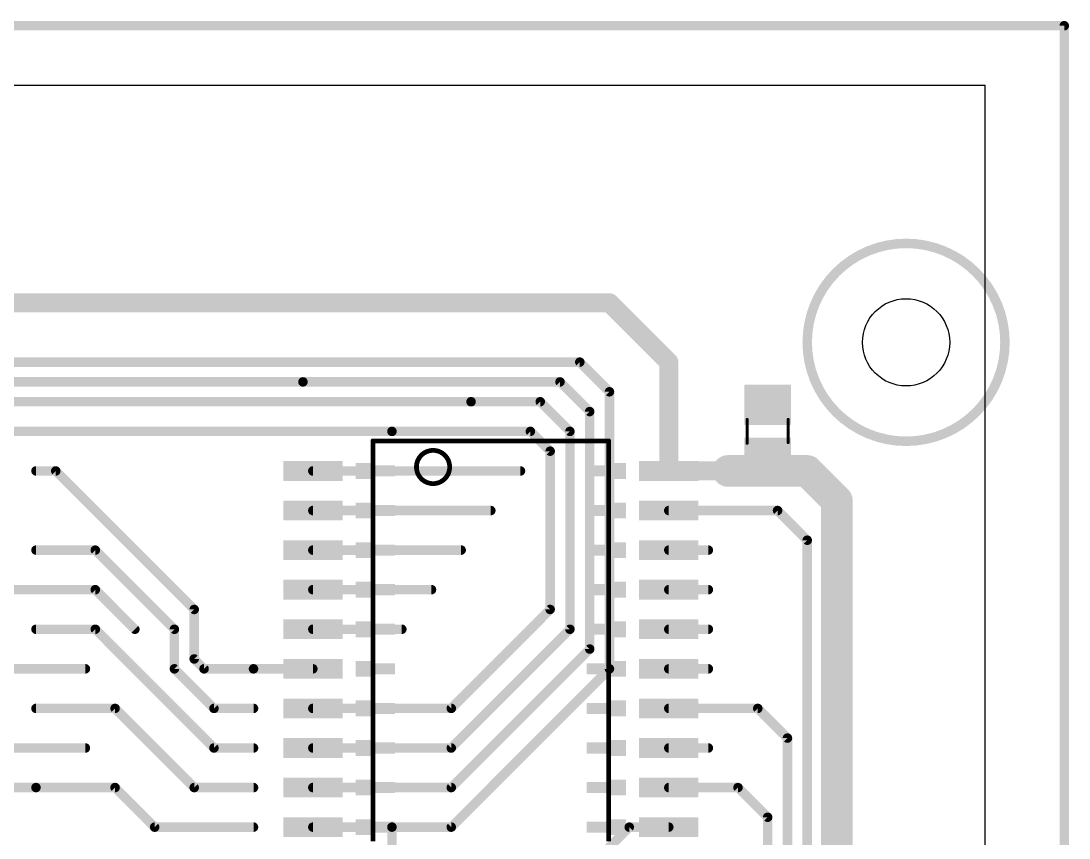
# Model space of a CAD drawing. Extents: x -0.33 to 4.26, y -0.1 to 5.53.
# Drawn here: x 2.931 to 4.256, y 4.499 to 5.531 of the extents above; entities that cross this region are included whole.
import ezdxf

# ---------------------------------------------------------------- set-up
doc = ezdxf.new("R2010")
doc.units = 0
for name, color, linetype in [('1', 22, 'CONTINUOUS'), ('20', 7, 'CONTINUOUS'), ('21', 253, 'CONTINUOUS'), ('51', 253, 'CONTINUOUS')]:
    doc.layers.add(name, color=color, linetype=linetype)

# ---------------------------------------------------------------- blocks, each defined once
blk = doc.blocks.new('RECT')
blk.add_solid([(-0.5, -0.5), (0.5, -0.5), (-0.5, 0.5), (0.5, 0.5)])

msp = doc.modelspace()

# ---------------------------------------------------------------- linework, layer by layer
at = {"layer": '1'}
for points, const_width in [([(-0.0625, 5.525), (4.25, 5.525)], 0.012), ([(4.25, 5.525), (4.25, -0.0875)], 0.012), ([(2.7, 5.175), (3.675, 5.175)], 0.024), ([(3.75, 5.1), (3.675, 5.175)], 0.024), ([(3.6375, 5.1), (2.2875, 5.1)], 0.012), ([(3.675, 5.0625), (3.6375, 5.1)], 0.012), ([(3.75, 4.9625), (3.75, 5.1)], 0.024), ([(2.3125, 5.075), (3.2875, 5.075)], 0.012), ([(3.6125, 5.075), (3.2875, 5.075)], 0.012), ([(3.65, 5.0375), (3.6125, 5.075)], 0.012), ([(3.675, 4.7125), (3.675, 5.0625)], 0.012), ([(2.3375, 5.05), (3.5, 5.05)], 0.012), ([(3.5875, 5.05), (3.5, 5.05)], 0.012), ([(3.625, 5.0125), (3.5875, 5.05)], 0.012), ([(3.65, 4.7375), (3.65, 5.0375)], 0.012), ([(2.4, 5.0125), (3.4, 5.0125)], 0.012), ([(3.575, 5.0125), (3.4, 5.0125)], 0.012), ([(3.6, 4.9875), (3.575, 5.0125)], 0.012), ([(3.625, 4.7625), (3.625, 5.0125)], 0.012), ([(3.6, 4.7875), (3.6, 4.9875)], 0.012), ([(3.925, 4.9625), (3.825, 4.9625)], 0.04), ([(3.858465, 4.9625), (3.875, 4.979035)], 0.024), ([(3.9625, 4.925), (3.925, 4.9625)], 0.04), ([(3.75, 4.9625), (3.825, 4.9625)], 0.024), ([(3.825, 4.9625), (3.858465, 4.9625)], 0.024), ([(2.95, 4.9625), (2.975, 4.9625)], 0.012), ([(2.975, 4.9625), (3.15, 4.7875)], 0.012), ([(3.3, 4.9625), (3.5625, 4.9625)], 0.012), ([(3.9625, 4.3125), (3.9625, 4.925)], 0.04), ([(3.3, 4.9125), (3.525, 4.9125)], 0.012), ([(3.75, 4.9125), (3.8875, 4.9125)], 0.012), ([(3.8875, 4.9125), (3.925, 4.875)], 0.012), ([(3.925, 4.875), (3.925, 3.7)], 0.012), ([(3.025, 4.8625), (2.95, 4.8625)], 0.012), ([(3.125, 4.7625), (3.025, 4.8625)], 0.012), ([(3.3, 4.8625), (3.4875, 4.8625)], 0.012), ([(3.8, 4.8625), (3.75, 4.8625)], 0.012), ([(2.75, 4.8125), (3.025, 4.8125)], 0.012), ([(3.025, 4.8125), (3.075, 4.7625)], 0.012), ([(3.3, 4.8125), (3.45, 4.8125)], 0.012), ([(3.8, 4.8125), (3.75, 4.8125)], 0.012), ([(3.15, 4.7875), (3.15, 4.725)], 0.012), ([(3.475, 4.6625), (3.6, 4.7875)], 0.012), ([(3.025, 4.7625), (2.95, 4.7625)], 0.012), ([(3.175, 4.6125), (3.025, 4.7625)], 0.012), ([(3.125, 4.7125), (3.125, 4.7625)], 0.012), ([(3.3, 4.7625), (3.4125, 4.7625)], 0.012), ([(3.475, 4.6125), (3.625, 4.7625)], 0.012), ([(3.8, 4.7625), (3.75, 4.7625)], 0.012), ([(3.15, 4.725), (3.1625, 4.7125)], 0.012), ([(3.475, 4.5625), (3.65, 4.7375)], 0.012), ([(2.675, 4.7125), (3.0125, 4.7125)], 0.012), ([(3.175, 4.6625), (3.125, 4.7125)], 0.012), ([(3.1625, 4.7125), (3.225, 4.7125)], 0.012), ([(3.3, 4.7125), (3.225, 4.7125)], 0.012), ([(3.475, 4.5125), (3.675, 4.7125)], 0.012), ([(3.8, 4.7125), (3.75, 4.7125)], 0.012), ([(3.05, 4.6625), (2.95, 4.6625)], 0.012), ([(3.15, 4.5625), (3.05, 4.6625)], 0.012), ([(3.225, 4.6625), (3.175, 4.6625)], 0.012), ([(3.3, 4.6625), (3.475, 4.6625)], 0.012), ([(3.75, 4.6625), (3.8625, 4.6625)], 0.012), ([(3.8625, 4.6625), (3.9, 4.625)], 0.012), ([(3.9, 4.625), (3.9, 3.7)], 0.012), ([(2.625, 4.6125), (3.0125, 4.6125)], 0.012), ([(3.225, 4.6125), (3.175, 4.6125)], 0.012), ([(3.3, 4.6125), (3.475, 4.6125)], 0.012), ([(3.8, 4.6125), (3.75, 4.6125)], 0.012), ([(2.625, 4.5625), (2.95, 4.5625)], 0.012), ([(3.05, 4.5625), (2.95, 4.5625)], 0.012), ([(3.1, 4.5125), (3.05, 4.5625)], 0.012), ([(3.225, 4.5625), (3.15, 4.5625)], 0.012), ([(3.3, 4.5625), (3.475, 4.5625)], 0.012), ([(3.75, 4.5625), (3.8375, 4.5625)], 0.012), ([(3.8375, 4.5625), (3.875, 4.525)], 0.012), ([(3.225, 4.5125), (3.1, 4.5125)], 0.012), ([(3.4, 4.5125), (3.3, 4.5125)], 0.012), ([(3.4, 4.3), (3.4, 4.5125)], 0.012), ([(3.4, 4.5125), (3.475, 4.5125)], 0.012), ([(3.7, 4.5125), (3.4125, 4.225)], 0.012), ([(3.75, 4.5125), (3.7, 4.5125)], 0.012), ([(3.875, 4.525), (3.875, 3.7)], 0.012)]:
    msp.add_lwpolyline(points, dxfattribs=dict(at, const_width=const_width))
for points, const_width in [([(4.253, 5.525, 1), (4.247, 5.525)], 0.006), ([(4.25, 5.522, 1), (4.25, 5.528)], 0.006), ([(3.679243, 5.179243, 1), (3.670757, 5.170757)], 0.012), ([(3.675, 5.169, 1), (3.675, 5.181)], 0.012), ([(3.639621, 5.102121, 1), (3.635379, 5.097879)], 0.006), ([(3.6375, 5.097, 1), (3.6375, 5.103)], 0.006), ([(3.756, 5.1, 1), (3.744, 5.1)], 0.012), ([(3.745757, 5.095757, 1), (3.754243, 5.104243)], 0.012), ([(3.2875, 5.078, 1), (3.2875, 5.072)], 0.006), ([(3.2875, 5.072, 1), (3.2875, 5.078)], 0.006), ([(3.614621, 5.077121, 1), (3.610379, 5.072879)], 0.006), ([(3.6125, 5.072, 1), (3.6125, 5.078)], 0.006), ([(3.678, 5.0625, 1), (3.672, 5.0625)], 0.006), ([(3.672879, 5.060379, 1), (3.677121, 5.064621)], 0.006), ([(3.5, 5.053, 1), (3.5, 5.047)], 0.006), ([(3.5, 5.047, 1), (3.5, 5.053)], 0.006), ([(3.589621, 5.052121, 1), (3.585379, 5.047879)], 0.006), ([(3.5875, 5.047, 1), (3.5875, 5.053)], 0.006), ([(3.653, 5.0375, 1), (3.647, 5.0375)], 0.006), ([(3.647879, 5.035379, 1), (3.652121, 5.039621)], 0.006), ([(3.4, 5.0155, 1), (3.4, 5.0095)], 0.006), ([(3.4, 5.0095, 1), (3.4, 5.0155)], 0.006), ([(3.577121, 5.014621, 1), (3.572879, 5.010379)], 0.006), ([(3.575, 5.0095, 1), (3.575, 5.0155)], 0.006), ([(3.628, 5.0125, 1), (3.622, 5.0125)], 0.006), ([(3.622879, 5.010379, 1), (3.627121, 5.014621)], 0.006), ([(3.603, 4.9875, 1), (3.597, 4.9875)], 0.006), ([(3.597879, 4.985379, 1), (3.602121, 4.989621)], 0.006), ([(3.825, 4.9725, 1), (3.825, 4.9525)], 0.02), ([(3.879243, 4.974793, 1), (3.870757, 4.983278)], 0.012), ([(3.932071, 4.969571, 1), (3.917929, 4.955429)], 0.02), ([(3.925, 4.9525, 1), (3.925, 4.9725)], 0.02), ([(3.75, 4.9685, 1), (3.75, 4.9565)], 0.012), ([(3.825, 4.9685, 1), (3.825, 4.9565)], 0.012), ([(3.825, 4.9565, 1), (3.825, 4.9685)], 0.012), ([(3.854222, 4.966743, 1), (3.862707, 4.958257)], 0.012), ([(3.858465, 4.9565, 1), (3.858465, 4.9685)], 0.012), ([(2.95, 4.9655, 1), (2.95, 4.9595)], 0.006), ([(2.977121, 4.964621, 1), (2.972879, 4.960379)], 0.006), ([(2.975, 4.9595, 1), (2.975, 4.9655)], 0.006), ([(3.3, 4.9655, 1), (3.3, 4.9595)], 0.006), ([(3.5625, 4.9595, 1), (3.5625, 4.9655)], 0.006), ([(3.744, 4.9625, 1), (3.756, 4.9625)], 0.012), ([(3.9725, 4.925, 1), (3.9525, 4.925)], 0.02), ([(3.955429, 4.917929, 1), (3.969571, 4.932071)], 0.02), ([(3.3, 4.9155, 1), (3.3, 4.9095)], 0.006), ([(3.525, 4.9095, 1), (3.525, 4.9155)], 0.006), ([(3.75, 4.9155, 1), (3.75, 4.9095)], 0.006), ([(3.889621, 4.914621, 1), (3.885379, 4.910379)], 0.006), ([(3.8875, 4.9095, 1), (3.8875, 4.9155)], 0.006), ([(3.928, 4.875, 1), (3.922, 4.875)], 0.006), ([(3.922879, 4.872879, 1), (3.927121, 4.877121)], 0.006), ([(2.95, 4.8655, 1), (2.95, 4.8595)], 0.006), ([(3.027121, 4.864621, 1), (3.022879, 4.860379)], 0.006), ([(3.025, 4.8595, 1), (3.025, 4.8655)], 0.006), ([(3.3, 4.8655, 1), (3.3, 4.8595)], 0.006), ([(3.4875, 4.8595, 1), (3.4875, 4.8655)], 0.006), ([(3.75, 4.8655, 1), (3.75, 4.8595)], 0.006), ([(3.8, 4.8595, 1), (3.8, 4.8655)], 0.006), ([(3.027121, 4.814621, 1), (3.022879, 4.810379)], 0.006), ([(3.025, 4.8095, 1), (3.025, 4.8155)], 0.006), ([(3.3, 4.8155, 1), (3.3, 4.8095)], 0.006), ([(3.45, 4.8095, 1), (3.45, 4.8155)], 0.006), ([(3.75, 4.8155, 1), (3.75, 4.8095)], 0.006), ([(3.8, 4.8095, 1), (3.8, 4.8155)], 0.006), ([(3.153, 4.7875, 1), (3.147, 4.7875)], 0.006), ([(3.147879, 4.785379, 1), (3.152121, 4.789621)], 0.006), ([(3.597, 4.7875, 1), (3.603, 4.7875)], 0.006), ([(3.602121, 4.785379, 1), (3.597879, 4.789621)], 0.006), ([(2.95, 4.7655, 1), (2.95, 4.7595)], 0.006), ([(3.027121, 4.764621, 1), (3.022879, 4.760379)], 0.006), ([(3.025, 4.7595, 1), (3.025, 4.7655)], 0.006), ([(3.072879, 4.760379, 1), (3.077121, 4.764621)], 0.006), ([(3.128, 4.7625, 1), (3.122, 4.7625)], 0.006), ([(3.122879, 4.760379, 1), (3.127121, 4.764621)], 0.006), ([(3.3, 4.7655, 1), (3.3, 4.7595)], 0.006), ([(3.4125, 4.7595, 1), (3.4125, 4.7655)], 0.006), ([(3.622, 4.7625, 1), (3.628, 4.7625)], 0.006), ([(3.627121, 4.760379, 1), (3.622879, 4.764621)], 0.006), ([(3.75, 4.7655, 1), (3.75, 4.7595)], 0.006), ([(3.8, 4.7595, 1), (3.8, 4.7655)], 0.006), ([(3.152121, 4.727121, 1), (3.147879, 4.722879)], 0.006), ([(3.647, 4.7375, 1), (3.653, 4.7375)], 0.006), ([(3.652121, 4.735379, 1), (3.647879, 4.739621)], 0.006), ([(3.0125, 4.7095, 1), (3.0125, 4.7155)], 0.006), ([(3.127121, 4.714621, 1), (3.122879, 4.710379)], 0.006), ([(3.147, 4.725, 1), (3.153, 4.725)], 0.006), ([(3.1625, 4.7155, 1), (3.1625, 4.7095)], 0.006), ([(3.160379, 4.710379, 1), (3.164621, 4.714621)], 0.006), ([(3.225, 4.7155, 1), (3.225, 4.7095)], 0.006), ([(3.225, 4.7095, 1), (3.225, 4.7155)], 0.006), ([(3.3, 4.7095, 1), (3.3, 4.7155)], 0.006), ([(3.677121, 4.710379, 1), (3.672879, 4.714621)], 0.006), ([(3.75, 4.7155, 1), (3.75, 4.7095)], 0.006), ([(3.8, 4.7095, 1), (3.8, 4.7155)], 0.006), ([(3.122, 4.7125, 1), (3.128, 4.7125)], 0.006), ([(3.672, 4.7125, 1), (3.678, 4.7125)], 0.006), ([(2.95, 4.6655, 1), (2.95, 4.6595)], 0.006), ([(3.052121, 4.664621, 1), (3.047879, 4.660379)], 0.006), ([(3.05, 4.6595, 1), (3.05, 4.6655)], 0.006), ([(3.175, 4.6655, 1), (3.175, 4.6595)], 0.006), ([(3.172879, 4.660379, 1), (3.177121, 4.664621)], 0.006), ([(3.225, 4.6595, 1), (3.225, 4.6655)], 0.006), ([(3.3, 4.6655, 1), (3.3, 4.6595)], 0.006), ([(3.472879, 4.664621, 1), (3.477121, 4.660379)], 0.006), ([(3.475, 4.6595, 1), (3.475, 4.6655)], 0.006), ([(3.75, 4.6655, 1), (3.75, 4.6595)], 0.006), ([(3.864621, 4.664621, 1), (3.860379, 4.660379)], 0.006), ([(3.8625, 4.6595, 1), (3.8625, 4.6655)], 0.006), ([(3.903, 4.625, 1), (3.897, 4.625)], 0.006), ([(3.897879, 4.622879, 1), (3.902121, 4.627121)], 0.006), ([(3.0125, 4.6095, 1), (3.0125, 4.6155)], 0.006), ([(3.175, 4.6155, 1), (3.175, 4.6095)], 0.006), ([(3.172879, 4.610379, 1), (3.177121, 4.614621)], 0.006), ([(3.225, 4.6095, 1), (3.225, 4.6155)], 0.006), ([(3.3, 4.6155, 1), (3.3, 4.6095)], 0.006), ([(3.472879, 4.614621, 1), (3.477121, 4.610379)], 0.006), ([(3.475, 4.6095, 1), (3.475, 4.6155)], 0.006), ([(3.75, 4.6155, 1), (3.75, 4.6095)], 0.006), ([(3.8, 4.6095, 1), (3.8, 4.6155)], 0.006), ([(2.95, 4.5655, 1), (2.95, 4.5595)], 0.006), ([(2.95, 4.5595, 1), (2.95, 4.5655)], 0.006), ([(3.052121, 4.564621, 1), (3.047879, 4.560379)], 0.006), ([(3.05, 4.5595, 1), (3.05, 4.5655)], 0.006), ([(3.15, 4.5655, 1), (3.15, 4.5595)], 0.006), ([(3.147879, 4.560379, 1), (3.152121, 4.564621)], 0.006), ([(3.225, 4.5595, 1), (3.225, 4.5655)], 0.006), ([(3.3, 4.5655, 1), (3.3, 4.5595)], 0.006), ([(3.472879, 4.564621, 1), (3.477121, 4.560379)], 0.006), ([(3.475, 4.5595, 1), (3.475, 4.5655)], 0.006), ([(3.75, 4.5655, 1), (3.75, 4.5595)], 0.006), ([(3.839621, 4.564621, 1), (3.835379, 4.560379)], 0.006), ([(3.8375, 4.5595, 1), (3.8375, 4.5655)], 0.006), ([(3.1, 4.5155, 1), (3.1, 4.5095)], 0.006), ([(3.225, 4.5095, 1), (3.225, 4.5155)], 0.006), ([(3.3, 4.5155, 1), (3.3, 4.5095)], 0.006), ([(3.403, 4.5125, 1), (3.397, 4.5125)], 0.006), ([(3.4, 4.5155, 1), (3.4, 4.5095)], 0.006), ([(3.4, 4.5095, 1), (3.4, 4.5155)], 0.006), ([(3.475, 4.5095, 1), (3.475, 4.5155)], 0.006), ([(3.7, 4.5155, 1), (3.7, 4.5095)], 0.006), ([(3.702121, 4.510379, 1), (3.697879, 4.514621)], 0.006), ([(3.75, 4.5095, 1), (3.75, 4.5155)], 0.006), ([(3.878, 4.525, 1), (3.872, 4.525)], 0.006), ([(3.872879, 4.522879, 1), (3.877121, 4.527121)], 0.006), ([(3.097879, 4.510379, 1), (3.102121, 4.514621)], 0.006), ([(3.472879, 4.514621, 1), (3.477121, 4.510379)], 0.006)]:
    msp.add_lwpolyline(points, format="xyb", dxfattribs=dict(at, const_width=const_width))
at = {"layer": '20'}
for p in [(0, 5.45), (4.15, 0)]:
    msp.add_line(p, (4.15, 5.45), dxfattribs=at)
msp.add_circle((4.05, 5.125), 0.055118, dxfattribs=at)
at = {"layer": '21'}
for points, const_width in [([(4.05, 5, 1), (4.05, 5.25, 1), (4.05, 5)], 0.012), ([(3.376, 5.002, 1), (3.376, 4.999)], 0.003), ([(3.3775, 5.0005, 1), (3.3745, 5.0005)], 0.003), ([(3.6755, 5.0005, 1), (3.6725, 5.0005)], 0.003), ([(3.674, 4.999, 1), (3.674, 5.002)], 0.003), ([(3.3745, 4.9805, 1), (3.3775, 4.9805)], 0.003), ([(3.452, 4.9465, 1), (3.452, 4.9885, 1), (3.452, 4.9465)], 0.006), ([(3.6725, 4.9805, 1), (3.6755, 4.9805)], 0.003), ([(3.3775, 4.9445, 1), (3.3745, 4.9445)], 0.003), ([(3.6755, 4.9445, 1), (3.6725, 4.9445)], 0.003), ([(3.3745, 4.9305, 1), (3.3775, 4.9305)], 0.003), ([(3.6725, 4.9305, 1), (3.6755, 4.9305)], 0.003), ([(3.3775, 4.8945, 1), (3.3745, 4.8945)], 0.003), ([(3.6755, 4.8945, 1), (3.6725, 4.8945)], 0.003), ([(3.3745, 4.8805, 1), (3.3775, 4.8805)], 0.003), ([(3.6725, 4.8805, 1), (3.6755, 4.8805)], 0.003), ([(3.3775, 4.8445, 1), (3.3745, 4.8445)], 0.003), ([(3.6755, 4.8445, 1), (3.6725, 4.8445)], 0.003), ([(3.3745, 4.8305, 1), (3.3775, 4.8305)], 0.003), ([(3.6725, 4.8305, 1), (3.6755, 4.8305)], 0.003), ([(3.3775, 4.7945, 1), (3.3745, 4.7945)], 0.003), ([(3.6755, 4.7945, 1), (3.6725, 4.7945)], 0.003), ([(3.3745, 4.7805, 1), (3.3775, 4.7805)], 0.003), ([(3.6725, 4.7805, 1), (3.6755, 4.7805)], 0.003), ([(3.3775, 4.7445, 1), (3.3745, 4.7445)], 0.003), ([(3.6755, 4.7445, 1), (3.6725, 4.7445)], 0.003), ([(3.3745, 4.7305, 1), (3.3775, 4.7305)], 0.003), ([(3.6725, 4.7305, 1), (3.6755, 4.7305)], 0.003), ([(3.3775, 4.6945, 1), (3.3745, 4.6945)], 0.003), ([(3.6755, 4.6945, 1), (3.6725, 4.6945)], 0.003), ([(3.3745, 4.6805, 1), (3.3775, 4.6805)], 0.003), ([(3.6725, 4.6805, 1), (3.6755, 4.6805)], 0.003), ([(3.3775, 4.6445, 1), (3.3745, 4.6445)], 0.003), ([(3.6755, 4.6445, 1), (3.6725, 4.6445)], 0.003), ([(3.3745, 4.6305, 1), (3.3775, 4.6305)], 0.003), ([(3.6725, 4.6305, 1), (3.6755, 4.6305)], 0.003), ([(3.3775, 4.5945, 1), (3.3745, 4.5945)], 0.003), ([(3.6755, 4.5945, 1), (3.6725, 4.5945)], 0.003), ([(3.3745, 4.5805, 1), (3.3775, 4.5805)], 0.003), ([(3.6725, 4.5805, 1), (3.6755, 4.5805)], 0.003), ([(3.3775, 4.5445, 1), (3.3745, 4.5445)], 0.003), ([(3.6755, 4.5445, 1), (3.6725, 4.5445)], 0.003), ([(3.3745, 4.5305, 1), (3.3775, 4.5305)], 0.003), ([(3.6725, 4.5305, 1), (3.6755, 4.5305)], 0.003)]:
    msp.add_lwpolyline(points, format="xyb", dxfattribs=dict(at, const_width=const_width))
at = {"layer": '21', "const_width": 0.006}
for points in [[(3.674, 5.0005), (3.376, 5.0005)], [(3.376, 5.0005), (3.376, 4.9805)], [(3.674, 5.0005), (3.674, 4.9805)], [(3.376, 4.9305), (3.376, 4.9445)], [(3.674, 4.9445), (3.674, 4.9305)], [(3.376, 4.8805), (3.376, 4.8945)], [(3.674, 4.8945), (3.674, 4.8805)], [(3.376, 4.8305), (3.376, 4.8445)], [(3.674, 4.8445), (3.674, 4.8305)], [(3.376, 4.7805), (3.376, 4.7945)], [(3.674, 4.7945), (3.674, 4.7805)], [(3.376, 4.7305), (3.376, 4.7445)], [(3.674, 4.7445), (3.674, 4.7305)], [(3.376, 4.6805), (3.376, 4.6945)], [(3.674, 4.6945), (3.674, 4.6805)], [(3.376, 4.6305), (3.376, 4.6445)], [(3.674, 4.6445), (3.674, 4.6305)], [(3.376, 4.5805), (3.376, 4.5945)], [(3.674, 4.5945), (3.674, 4.5805)], [(3.376, 4.5305), (3.376, 4.5445)], [(3.674, 4.5445), (3.674, 4.5305)]]:
    msp.add_lwpolyline(points, dxfattribs=at)
at = {"layer": '51'}
for points, const_width in [([(3.849016, 4.9975), (3.849016, 5.0275)], 0.004), ([(3.900984, 4.998484), (3.900984, 5.0275)], 0.004), ([(3.376, 4.9805), (3.376, 4.9445)], 0.006), ([(3.674, 4.9805), (3.674, 4.9445)], 0.006), ([(3.376, 4.8945), (3.376, 4.9305)], 0.006), ([(3.674, 4.9305), (3.674, 4.8945)], 0.006), ([(3.376, 4.8445), (3.376, 4.8805)], 0.006), ([(3.674, 4.8805), (3.674, 4.8445)], 0.006), ([(3.376, 4.7945), (3.376, 4.8305)], 0.006), ([(3.674, 4.8305), (3.674, 4.7945)], 0.006), ([(3.376, 4.7445), (3.376, 4.7805)], 0.006), ([(3.674, 4.7805), (3.674, 4.7445)], 0.006), ([(3.376, 4.6945), (3.376, 4.7305)], 0.006), ([(3.674, 4.7305), (3.674, 4.6945)], 0.006), ([(3.376, 4.6445), (3.376, 4.6805)], 0.006), ([(3.674, 4.6805), (3.674, 4.6445)], 0.006), ([(3.376, 4.5945), (3.376, 4.6305)], 0.006), ([(3.674, 4.6305), (3.674, 4.5945)], 0.006), ([(3.376, 4.5445), (3.376, 4.5805)], 0.006), ([(3.674, 4.5805), (3.674, 4.5445)], 0.006), ([(3.376, 4.4945), (3.376, 4.5305)], 0.006), ([(3.674, 4.5305), (3.674, 4.4945)], 0.006)]:
    msp.add_lwpolyline(points, dxfattribs=dict(at, const_width=const_width))
for points, const_width in [([(3.850016, 5.0275, 1), (3.848016, 5.0275)], 0.002), ([(3.901984, 5.0275, 1), (3.899984, 5.0275)], 0.002), ([(3.848016, 4.9975, 1), (3.850016, 4.9975)], 0.002), ([(3.899984, 4.998484, 1), (3.901984, 4.998484)], 0.002), ([(3.3775, 4.9805, 1), (3.3745, 4.9805)], 0.003), ([(3.6755, 4.9805, 1), (3.6725, 4.9805)], 0.003), ([(3.3745, 4.9445, 1), (3.3775, 4.9445)], 0.003), ([(3.6725, 4.9445, 1), (3.6755, 4.9445)], 0.003), ([(3.3775, 4.9305, 1), (3.3745, 4.9305)], 0.003), ([(3.6755, 4.9305, 1), (3.6725, 4.9305)], 0.003), ([(3.3745, 4.8945, 1), (3.3775, 4.8945)], 0.003), ([(3.6725, 4.8945, 1), (3.6755, 4.8945)], 0.003), ([(3.3775, 4.8805, 1), (3.3745, 4.8805)], 0.003), ([(3.6755, 4.8805, 1), (3.6725, 4.8805)], 0.003), ([(3.3745, 4.8445, 1), (3.3775, 4.8445)], 0.003), ([(3.6725, 4.8445, 1), (3.6755, 4.8445)], 0.003), ([(3.3775, 4.8305, 1), (3.3745, 4.8305)], 0.003), ([(3.6755, 4.8305, 1), (3.6725, 4.8305)], 0.003), ([(3.3745, 4.7945, 1), (3.3775, 4.7945)], 0.003), ([(3.3775, 4.7805, 1), (3.3745, 4.7805)], 0.003), ([(3.6725, 4.7945, 1), (3.6755, 4.7945)], 0.003), ([(3.6755, 4.7805, 1), (3.6725, 4.7805)], 0.003), ([(3.3745, 4.7445, 1), (3.3775, 4.7445)], 0.003), ([(3.6725, 4.7445, 1), (3.6755, 4.7445)], 0.003), ([(3.3775, 4.7305, 1), (3.3745, 4.7305)], 0.003), ([(3.6755, 4.7305, 1), (3.6725, 4.7305)], 0.003), ([(3.3745, 4.6945, 1), (3.3775, 4.6945)], 0.003), ([(3.6725, 4.6945, 1), (3.6755, 4.6945)], 0.003), ([(3.3775, 4.6805, 1), (3.3745, 4.6805)], 0.003), ([(3.6755, 4.6805, 1), (3.6725, 4.6805)], 0.003), ([(3.3745, 4.6445, 1), (3.3775, 4.6445)], 0.003), ([(3.6725, 4.6445, 1), (3.6755, 4.6445)], 0.003), ([(3.3775, 4.6305, 1), (3.3745, 4.6305)], 0.003), ([(3.6755, 4.6305, 1), (3.6725, 4.6305)], 0.003), ([(3.3745, 4.5945, 1), (3.3775, 4.5945)], 0.003), ([(3.6725, 4.5945, 1), (3.6755, 4.5945)], 0.003), ([(3.3775, 4.5805, 1), (3.3745, 4.5805)], 0.003), ([(3.6755, 4.5805, 1), (3.6725, 4.5805)], 0.003), ([(3.3745, 4.5445, 1), (3.3775, 4.5445)], 0.003), ([(3.6725, 4.5445, 1), (3.6755, 4.5445)], 0.003), ([(3.3775, 4.5305, 1), (3.3745, 4.5305)], 0.003), ([(3.6755, 4.5305, 1), (3.6725, 4.5305)], 0.003)]:
    msp.add_lwpolyline(points, format="xyb", dxfattribs=dict(at, const_width=const_width))

# ---------------------------------------------------------------- block references
at = {"layer": '1'}
for p, xscale, yscale, rotation in [((3.875, 5.045965), 0.051181, 0.059055, 90), ((3.875, 4.979035), 0.051181, 0.059055, 90), ((3.3, 4.9625), 0.025, 0.075, 270), ((3.75, 4.9625), 0.025, 0.075, 270), ((3.3, 4.9125), 0.025, 0.075, 270), ((3.75, 4.9125), 0.025, 0.075, 270), ((3.3, 4.8625), 0.025, 0.075, 270), ((3.75, 4.8625), 0.025, 0.075, 270), ((3.3, 4.8125), 0.025, 0.075, 270), ((3.75, 4.8125), 0.025, 0.075, 270), ((3.3, 4.7625), 0.025, 0.075, 270), ((3.75, 4.7625), 0.025, 0.075, 270), ((3.3, 4.7125), 0.025, 0.075, 270), ((3.75, 4.7125), 0.025, 0.075, 270), ((3.3, 4.6625), 0.025, 0.075, 270), ((3.75, 4.6625), 0.025, 0.075, 270), ((3.3, 4.6125), 0.025, 0.075, 270), ((3.75, 4.6125), 0.025, 0.075, 270), ((3.3, 4.5625), 0.025, 0.075, 270), ((3.75, 4.5625), 0.025, 0.075, 270), ((3.3, 4.5125), 0.025, 0.075, 270), ((3.75, 4.5125), 0.025, 0.075, 270)]:
    msp.add_blockref('RECT', p, dxfattribs=dict(at, xscale=xscale, yscale=yscale, rotation=rotation))
at = {"layer": '51'}
for p, xscale, yscale, rotation in [((3.874955, 5.041266), 0.029531, 0.057091, 90), ((3.874955, 4.984266), 0.029531, 0.057091, 90), ((3.364, 4.9625), 0.02, 0.02, 270), ((3.389, 4.9625), 0.014, 0.03, 270), ((3.661, 4.9625), 0.014, 0.03, 270), ((3.686, 4.9625), 0.02, 0.02, 270), ((3.364, 4.9125), 0.02, 0.02, 270), ((3.389, 4.9125), 0.014, 0.03, 270), ((3.661, 4.9125), 0.014, 0.03, 270), ((3.686, 4.9125), 0.02, 0.02, 270), ((3.364, 4.8625), 0.02, 0.02, 270), ((3.389, 4.8625), 0.014, 0.03, 270), ((3.661, 4.8625), 0.014, 0.03, 270), ((3.686, 4.8625), 0.02, 0.02, 270), ((3.364, 4.8125), 0.02, 0.02, 270), ((3.389, 4.8125), 0.014, 0.03, 270), ((3.661, 4.8125), 0.014, 0.03, 270), ((3.686, 4.8125), 0.02, 0.02, 270), ((3.364, 4.7625), 0.02, 0.02, 270), ((3.686, 4.7625), 0.02, 0.02, 270), ((3.389, 4.7625), 0.014, 0.03, 270), ((3.661, 4.7625), 0.014, 0.03, 270), ((3.364, 4.7125), 0.02, 0.02, 270), ((3.389, 4.7125), 0.014, 0.03, 270), ((3.661, 4.7125), 0.014, 0.03, 270), ((3.686, 4.7125), 0.02, 0.02, 270), ((3.364, 4.6625), 0.02, 0.02, 270), ((3.389, 4.6625), 0.014, 0.03, 270), ((3.661, 4.6625), 0.014, 0.03, 270), ((3.686, 4.6625), 0.02, 0.02, 270), ((3.364, 4.6125), 0.02, 0.02, 270), ((3.389, 4.6125), 0.014, 0.03, 270), ((3.661, 4.6125), 0.014, 0.03, 270), ((3.686, 4.6125), 0.02, 0.02, 270), ((3.364, 4.5625), 0.02, 0.02, 270), ((3.686, 4.5625), 0.02, 0.02, 270), ((3.389, 4.5625), 0.014, 0.03, 270), ((3.661, 4.5625), 0.014, 0.03, 270), ((3.364, 4.5125), 0.02, 0.02, 270), ((3.389, 4.5125), 0.014, 0.03, 270), ((3.661, 4.5125), 0.014, 0.03, 270), ((3.686, 4.5125), 0.02, 0.02, 270)]:
    msp.add_blockref('RECT', p, dxfattribs=dict(at, xscale=xscale, yscale=yscale, rotation=rotation))

doc.saveas('drawing.dxf')
